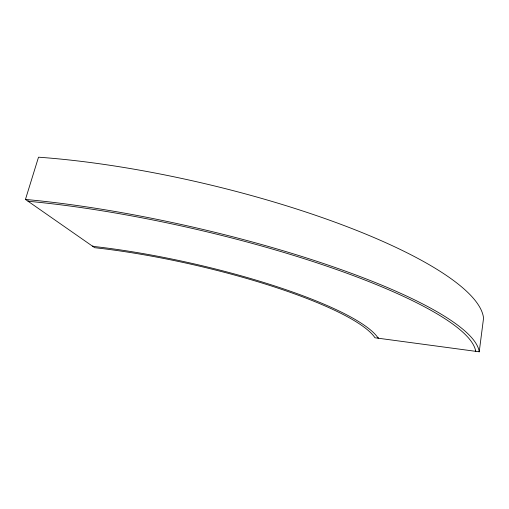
<?xml version="1.0" encoding="UTF-8"?>
<svg xmlns="http://www.w3.org/2000/svg" width="509" height="509" viewBox="0 0 509 509"><rect width="100%" height="100%" fill="white"/><g stroke="black" fill="none" stroke-linecap="round" stroke-linejoin="round"><path stroke-width="0.76" d="M479.23 351.808L483.55 318.201A303.523 73.538 13.2 0 0 38.512 157.192L25.45 199.439L94.687 247.698A197.874 38.741 12.8 0 1 374.98 337.779L479.23 351.808A307.309 62.429 12.9 0 0 25.45 199.439M475.775 350.835L475.711 351.337A303.542 61.576 12.9 0 0 28.052 201.252L28.249 200.622M378.308 337.734L378.225 338.211A201.24 39.441 12.8 0 0 92.753 246.35L92.905 245.796"/></g></svg>
